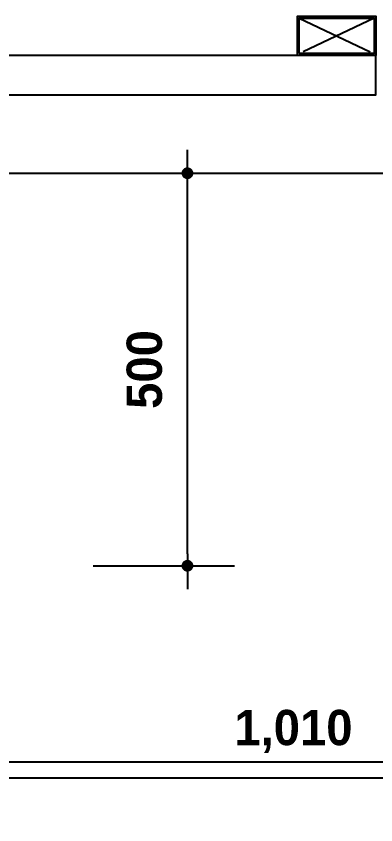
# Model space of a CAD drawing. Extents: x 300 to 49993, y 307 to 8617.
# Drawn here: x 26492 to 26950, y 3067 to 4097 of the extents above; entities that cross this region are included whole.
import ezdxf

# ---------------------------------------------------------------- set-up
doc = ezdxf.new("R2010")
doc.units = 0
doc.header["$LTSCALE"] = 400
doc.header["$MEASUREMENT"] = 0
doc.header["$PDSIZE"] = -5
doc.linetypes.add('CEN', pattern=[62, 60, -1, 0, -1])
doc.linetypes.add('HID', pattern=[0.5, 0.25, -0.25])
doc.layers.get('Defpoints').update_dxf_attribs({"color": 161, "linetype": 'CONTINUOUS'})
for name, color, linetype in [('$RECOVER_210316183841-0', 7, 'CONTINUOUS'), ('0OPEN', 1, 'HID'), ('0PANL', 6, 'CONTINUOUS'), ('0STL', 3, 'CONTINUOUS'), ('CEN', 1, 'CEN'), ('DIM', 7, 'CONTINUOUS')]:
    doc.layers.add(name, color=color, linetype=linetype)
doc.layers.add('K', color=161, linetype='CONTINUOUS', plot=False)
doc.styles.add('2020음성 1차', font='나눔고딕Bold.ttf')
doc.dimstyles.new('NDIM(SUB)', dxfattribs={"dimscale": 100, "dimtxt": 1.5, "dimasz": 0.5, "dimexe": 2, "dimexo": 2, "dimgap": 1, "dimtad": 1, "dimdec": 0, "dimdsep": 46, "dimlunit": 6, "dimtxsty": '2020음성 1차', "dimblk1": '_RXDOT', "dimblk2": '_RXDOT', "dimsah": 1, "dimcen": 3, "dimdle": 3, "dimclrd": 7, "dimclre": 7, "dimclrt": 3, "dimadec": 0, "dimazin": 0, "dimtfac": 1, "dimtdec": 0, "dimtix": 1, "dimtmove": 2, "dimatfit": 3, "dimfxl": 1, "dimtolj": 1, "dimtzin": 0, "dimarcsym": 0})

# ---------------------------------------------------------------- blocks, each defined once
blk = doc.blocks.new('XR-평면도$0$$0$A$C3B9B04BD')
at = {"layer": '0OPEN'}
for p, q in [((47.7, -47.7), (2.3, 47.7)), ((47.7, 47.7), (2.3, -47.7))]:
    blk.add_line(p, q, dxfattribs=at)
at = {"layer": '0STL'}
for points in [[(0, -50), (50, -50), (50, 50), (0, 50)], [(2.3, -47.7), (47.7, -47.7), (47.7, 47.7), (2.3, 47.7)]]:
    blk.add_lwpolyline(points, close=True, dxfattribs=at)
blk = doc.blocks.new('_RXDOT')
at = {"layer": '$RECOVER_210316183841-0', "color": 0, "linetype": 'ByBlock'}
blk.add_line((-1, 0), (2, 0), dxfattribs=at)
at = {"layer": '$RECOVER_210316183841-0', "color": 0, "linetype": 'ByBlock', "const_width": 0.5}
blk.add_lwpolyline([(-0.25, 0, 1), (0.25, 0, 1)], format="xyb", close=True, dxfattribs=at)
blk = doc.blocks.new('*D63')
at = {"layer": 'Defpoints', "color": 0}
for p in [(26340, 3307.2), (27350, 3307.2), (27350, 3127.2)]:
    blk.add_point(p, dxfattribs=at)
at = {"layer": 'DIM', "color": 7, "lineweight": -2}
for p, q in [((26340, 3247.2), (26340, 3067.2)), ((27350, 3247.2), (27350, 3067.2)), ((26355, 3127.2), (27335, 3127.2))]:
    blk.add_line(p, q, dxfattribs=at)
at = {"layer": 'DIM', "color": 7, "linetype": 'ByBlock', "lineweight": -2, "xscale": 15, "yscale": 15, "zscale": 15, "rotation": 180}
blk.add_blockref('_RXDOT', (26340, 3127.2), dxfattribs=at)
at = {"layer": 'DIM', "color": 7, "linetype": 'ByBlock', "lineweight": -2, "xscale": 15, "yscale": 15, "zscale": 15}
blk.add_blockref('_RXDOT', (27350, 3127.2), dxfattribs=at)
at = {"layer": 'DIM', "color": 3, "insert": (26845, 3186.1), "char_height": 45, "attachment_point": 5, "style": '2020음성 1차'}
blk.add_mtext('\\A1;1,010', dxfattribs=at)
blk = doc.blocks.new('*D64')
at = {"layer": 'Defpoints', "color": 0}
for p in [(26530, 3897.2), (26710, 3897.2), (26530, 3397.2)]:
    blk.add_point(p, dxfattribs=at)
at = {"layer": 'DIM', "color": 7, "lineweight": -2}
for p, q in [((26590, 3897.2), (26770, 3897.2)), ((26710, 3412.2), (26710, 3882.2)), ((26590, 3397.2), (26770, 3397.2))]:
    blk.add_line(p, q, dxfattribs=at)
at = {"layer": 'DIM', "color": 7, "linetype": 'ByBlock', "lineweight": -2, "xscale": 15, "yscale": 15, "zscale": 15}
for p, rotation in [((26710, 3897.2), 90), ((26710, 3397.2), 270)]:
    blk.add_blockref('_RXDOT', p, dxfattribs=dict(at, rotation=rotation))
at = {"layer": 'DIM', "color": 3, "insert": (26655.3, 3647.2), "char_height": 45, "attachment_point": 5, "rotation": 90, "style": '2020음성 1차'}
blk.add_mtext('\\A1;500', dxfattribs=at)

msp = doc.modelspace()

# ---------------------------------------------------------------- linework, layer by layer
at = {"layer": '0PANL'}
msp.add_lwpolyline([(26950, 4047.2), (26300, 4047.2), (26300, 3997.2), (26950, 3997.2), (26950, 4047.2)], dxfattribs=at)
at = {"layer": 'CEN'}
msp.add_line((26050, 3897.2), (27650, 3897.2), dxfattribs=at)
at = {"layer": 'K', "ltscale": 10}
msp.add_lwpolyline([(27650, 3147.2), (26050, 3147.2), (26050, 4747.2), (27650, 4747.2)], close=True, dxfattribs=at)

# ---------------------------------------------------------------- block references
at = {"layer": '$RECOVER_210316183841-0', "xscale": -1, "rotation": 270}
msp.add_blockref('XR-평면도$0$$0$A$C3B9B04BD', (26900, 4047.2), dxfattribs=at)

# ---------------------------------------------------------------- dimensions: what is measured, and where the dimension line sits
at = {"layer": 'DIM'}
dim = msp.add_linear_dim(base=(26710, 3897.2), p1=(26530, 3397.2), p2=(26530, 3897.2), angle=90, dimstyle='NDIM(SUB)', override={"dimscale": 30}, dxfattribs=at)
dim.commit()
dim.dimension.update_dxf_attribs({"geometry": '*D64', "text_midpoint": (26655.3, 3647.2)})
dim = msp.add_linear_dim(base=(27350, 3127.2), p1=(26340, 3307.2), p2=(27350, 3307.2), dimstyle='NDIM(SUB)', override={"dimscale": 30}, dxfattribs=at)
dim.commit()
dim.dimension.update_dxf_attribs({"geometry": '*D63', "text_midpoint": (26845, 3186.1)})

doc.saveas('drawing.dxf')
